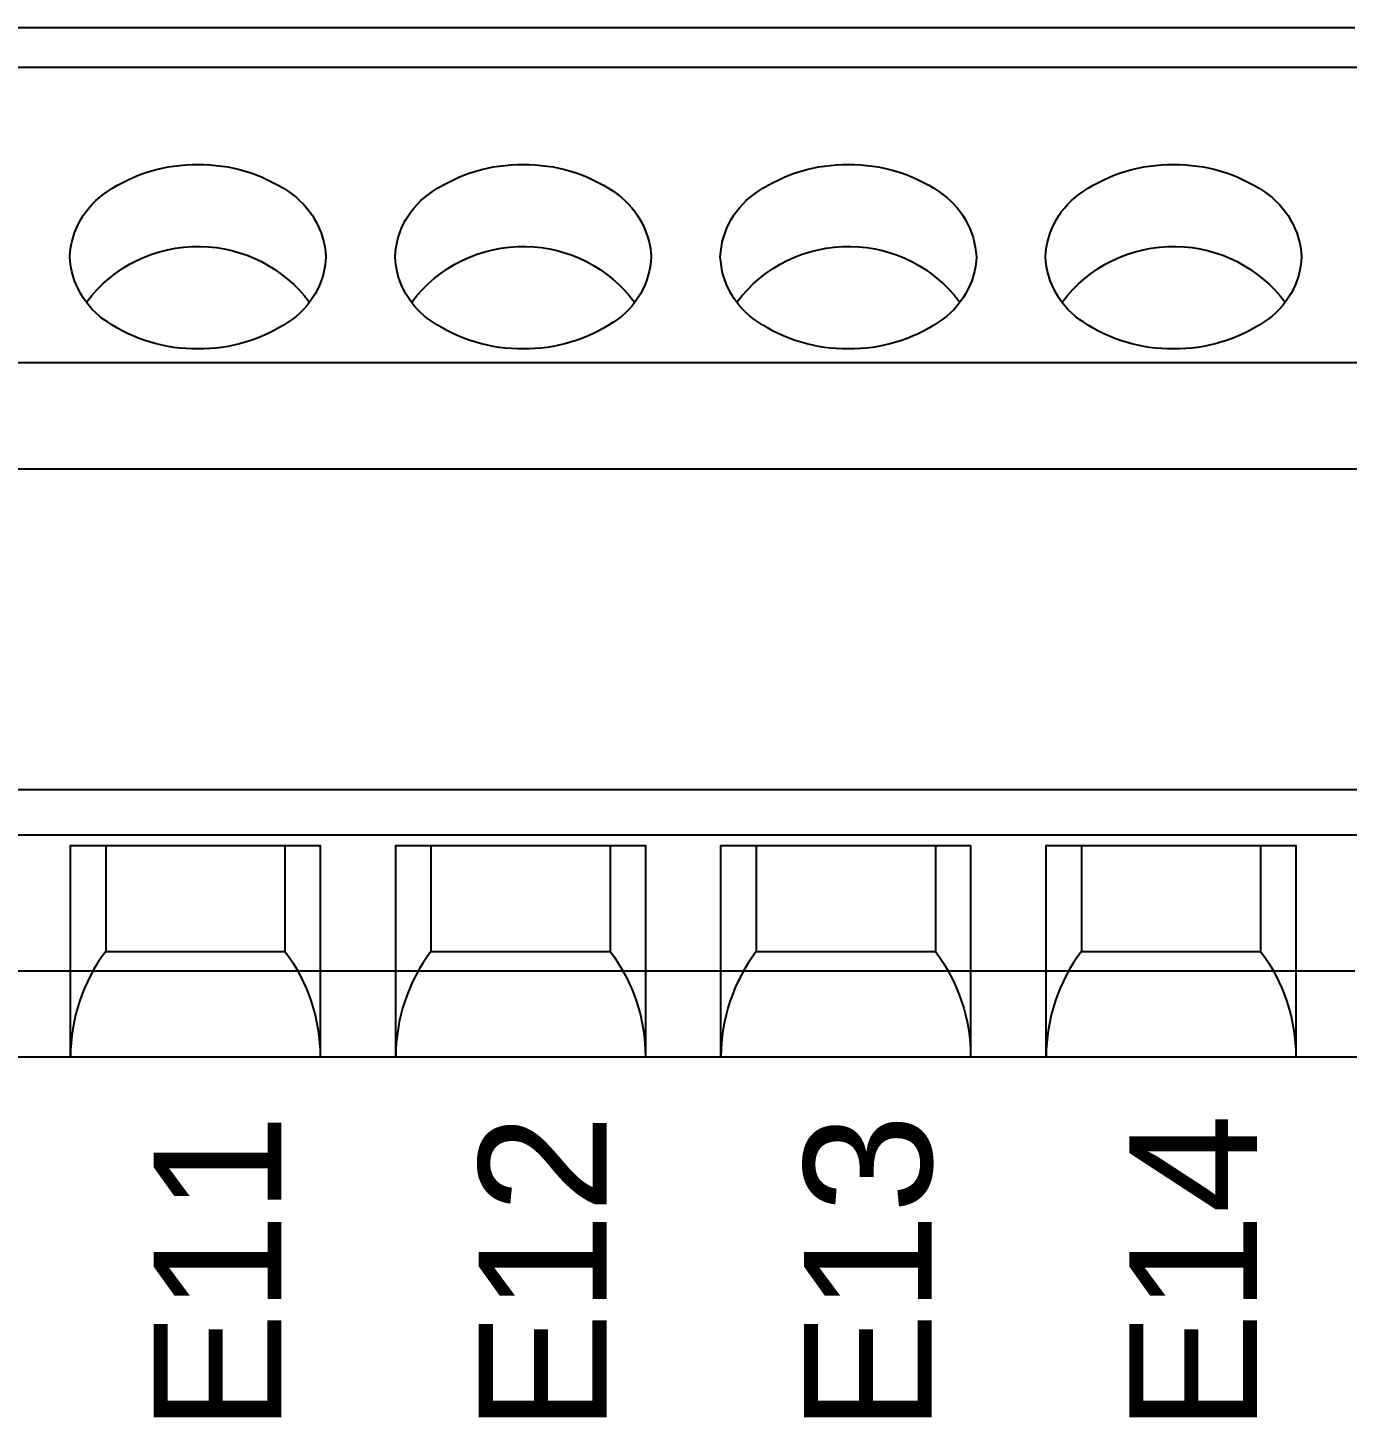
# Model space of a CAD drawing. Extents: x 0.3 to 23.7, y 0.2 to 17.8.
# Drawn here: x 21.199 to 22.011, y 3.243 to 4.097 of the extents above; entities that cross this region are included whole.
import ezdxf

# ---------------------------------------------------------------- set-up
doc = ezdxf.new("R2010")
doc.units = 0
doc.header["$MEASUREMENT"] = 0
for name, color, linetype in [('4_01__0-__EMPTY', 7, 'CONTINUOUS'), ('4_02__B-___3__DI___4__DO__', 7, 'CONTINUOUS'), ('4_03__1-___4__DI___4__DO_E', 7, 'CONTINUOUS'), ('4_04__C-___4__DI___4__DO_F', 7, 'CONTINUOUS'), ('4_05__D-___4__DI___3__DO_E', 7, 'CONTINUOUS'), ('4_06__2A___8__DO__ELECTROM', 7, 'CONTINUOUS'), ('4_07__2B___8__DO__ELECTROM', 7, 'CONTINUOUS'), ('4_08__2C___8__DO_ELECTROME', 7, 'CONTINUOUS'), ('4_09__2D___8__DO_ELECTROME', 7, 'CONTINUOUS'), ('4_10__2G___8__DO_ELECTROME', 7, 'CONTINUOUS'), ('4_11__3-___8__DI', 7, 'CONTINUOUS'), ('4_12__4-___14__DI', 7, 'CONTINUOUS'), ('4_13__5-___8__AI___20_MA_O', 7, 'CONTINUOUS'), ('4_14__6-___4__AI___4__AO__', 7, 'CONTINUOUS')]:
    doc.layers.add(name, color=color, linetype=linetype)
doc.styles.add('ARIAL', font='arial.ttf')

msp = doc.modelspace()

# ---------------------------------------------------------------- linework, layer by layer
at = {"layer": '4_01__0-__EMPTY'}
for points in [[(22.01545, 4.09709), (21.05023, 4.09709, 0.414214), (21.02034, 4.0672), (21.02034, 4.05209), (20.78034, 4.05209), (20.78034, 4.0672, 0.414214), (20.75045, 4.09709), (19.85523, 4.09709, 0.414214)], [(19.85523, 3.51709), (20.75045, 3.51709, 0.414214), (20.78034, 3.54697), (20.78034, 3.56209), (21.02034, 3.56209), (21.02034, 3.54697, 0.414214), (21.05023, 3.51709), (22.01545, 3.51709, 0.414214)]]:
    msp.add_lwpolyline(points, format="xyb", dxfattribs=at)
at = {"layer": '4_02__B-___3__DI___4__DO__'}
msp.add_lwpolyline([(20.80237, 4.07278), (22.40237, 4.07278), (22.40237, 3.46407), (20.80237, 3.46407)], close=True, dxfattribs=at)
for points in [[(21.2252, 3.9563, -0.244062), (21.24826, 3.99635, -0.154167), (21.30394, 4.01294, -0.154167), (21.35962, 3.99635, -0.236767), (21.38268, 3.9563, -0.24406), (21.35962, 3.91625, -0.154167), (21.30394, 3.89966, -0.154167), (21.24826, 3.91625, -0.244061)], [(21.4252, 3.9563, -0.244062), (21.44826, 3.99635, -0.154167), (21.50394, 4.01294, -0.154167), (21.55962, 3.99635, -0.236767), (21.58268, 3.9563, -0.24406), (21.55962, 3.91625, -0.154167), (21.50394, 3.89966, -0.154167), (21.44826, 3.91625, -0.244061)], [(21.6252, 3.9563, -0.244062), (21.64826, 3.99635, -0.154167), (21.70394, 4.01294, -0.154167), (21.75962, 3.99635, -0.236767), (21.78268, 3.9563, -0.24406), (21.75962, 3.91625, -0.154167), (21.70394, 3.89966, -0.154167), (21.64826, 3.91625, -0.244061)], [(21.8252, 3.9563, -0.244062), (21.84826, 3.99635, -0.154167), (21.90394, 4.01294, -0.154167), (21.95962, 3.99635, -0.236767), (21.98268, 3.9563, -0.24406), (21.95962, 3.91625, -0.154167), (21.90394, 3.89966, -0.154167), (21.84826, 3.91625, -0.244061)]]:
    msp.add_lwpolyline(points, format="xyb", close=True, dxfattribs=at)
for points in [[(21.23528, 3.92827, -0.001746), (21.23542, 3.92839, -0.240907), (21.30552, 3.96264, -0.231198), (21.37246, 3.92839, -0.005828), (21.37275, 3.92847)], [(21.43528, 3.92827, -0.001746), (21.43542, 3.92839, -0.240907), (21.50552, 3.96264, -0.231198), (21.57246, 3.92839, -0.005828), (21.57275, 3.92847)], [(21.63528, 3.92827, -0.001746), (21.63542, 3.92839, -0.240907), (21.70552, 3.96264, -0.231198), (21.77246, 3.92839, -0.005828), (21.77275, 3.92847)], [(21.83528, 3.92827, -0.001746), (21.83542, 3.92839, -0.240907), (21.90552, 3.96264, -0.231198), (21.97246, 3.92839, -0.005828), (21.97275, 3.92847)], [(21.24725, 3.59414), (21.24725, 3.52901, 0.162853), (21.22559, 3.46407, 1.944453)], [(21.35748, 3.59414), (21.35748, 3.52901, -0.162853), (21.37914, 3.46407, -1.944453)], [(21.44725, 3.59414), (21.44725, 3.52901, 0.162853), (21.42559, 3.46407, 1.944453)], [(21.55748, 3.59414), (21.55748, 3.52901, -0.162853), (21.57914, 3.46407, -1.944453)], [(21.64725, 3.59414), (21.64725, 3.52901, 0.162853), (21.62559, 3.46407, 1.944453)], [(21.75748, 3.59414), (21.75748, 3.52901, -0.162853), (21.77914, 3.46407, -1.944453)], [(21.84725, 3.59414), (21.84725, 3.52901, 0.162853), (21.82559, 3.46407, 1.944453)], [(21.95748, 3.59414), (21.95748, 3.52901, -0.162853), (21.97914, 3.46407, -1.944453)]]:
    msp.add_lwpolyline(points, format="xyb", dxfattribs=at)
for points in [[(20.80237, 3.89118), (22.40237, 3.89118)], [(20.80237, 3.82574), (22.40237, 3.82574)], [(20.80237, 3.62864), (22.40237, 3.62864)], [(20.80237, 3.60081), (22.40237, 3.60081)], [(21.22559, 3.46407), (21.22559, 3.59414), (21.37914, 3.59414), (21.37914, 3.46407)], [(21.42559, 3.46407), (21.42559, 3.59414), (21.57914, 3.59414), (21.57914, 3.46407)], [(21.62559, 3.46407), (21.62559, 3.59414), (21.77914, 3.59414), (21.77914, 3.46407)], [(21.82559, 3.46407), (21.82559, 3.59414), (21.97914, 3.59414), (21.97914, 3.46407)], [(21.24725, 3.52901), (21.35748, 3.52901)], [(21.44725, 3.52901), (21.55748, 3.52901)], [(21.64725, 3.52901), (21.75748, 3.52901)], [(21.84725, 3.52901), (21.95748, 3.52901)]]:
    msp.add_lwpolyline(points, dxfattribs=at)
at = {"layer": '4_03__1-___4__DI___4__DO_E'}
msp.add_lwpolyline([(20.80237, 4.07278), (22.40237, 4.07278), (22.40237, 3.46407), (20.80237, 3.46407)], close=True, dxfattribs=at)
for points in [[(21.2252, 3.9563, -0.244062), (21.24826, 3.99635, -0.154167), (21.30394, 4.01294, -0.154167), (21.35962, 3.99635, -0.236767), (21.38268, 3.9563, -0.24406), (21.35962, 3.91625, -0.154167), (21.30394, 3.89966, -0.154167), (21.24826, 3.91625, -0.244061)], [(21.4252, 3.9563, -0.244062), (21.44826, 3.99635, -0.154167), (21.50394, 4.01294, -0.154167), (21.55962, 3.99635, -0.236767), (21.58268, 3.9563, -0.24406), (21.55962, 3.91625, -0.154167), (21.50394, 3.89966, -0.154167), (21.44826, 3.91625, -0.244061)], [(21.6252, 3.9563, -0.244062), (21.64826, 3.99635, -0.154167), (21.70394, 4.01294, -0.154167), (21.75962, 3.99635, -0.236767), (21.78268, 3.9563, -0.24406), (21.75962, 3.91625, -0.154167), (21.70394, 3.89966, -0.154167), (21.64826, 3.91625, -0.244061)], [(21.8252, 3.9563, -0.244062), (21.84826, 3.99635, -0.154167), (21.90394, 4.01294, -0.154167), (21.95962, 3.99635, -0.236767), (21.98268, 3.9563, -0.24406), (21.95962, 3.91625, -0.154167), (21.90394, 3.89966, -0.154167), (21.84826, 3.91625, -0.244061)]]:
    msp.add_lwpolyline(points, format="xyb", close=True, dxfattribs=at)
for points in [[(21.23528, 3.92827, -0.001746), (21.23542, 3.92839, -0.240907), (21.30552, 3.96264, -0.231198), (21.37246, 3.92839, -0.005828), (21.37275, 3.92847)], [(21.43528, 3.92827, -0.001746), (21.43542, 3.92839, -0.240907), (21.50552, 3.96264, -0.231198), (21.57246, 3.92839, -0.005828), (21.57275, 3.92847)], [(21.63528, 3.92827, -0.001746), (21.63542, 3.92839, -0.240907), (21.70552, 3.96264, -0.231198), (21.77246, 3.92839, -0.005828), (21.77275, 3.92847)], [(21.83528, 3.92827, -0.001746), (21.83542, 3.92839, -0.240907), (21.90552, 3.96264, -0.231198), (21.97246, 3.92839, -0.005828), (21.97275, 3.92847)], [(21.24725, 3.59414), (21.24725, 3.52901, 0.162853), (21.22559, 3.46407, 1.944453)], [(21.35748, 3.59414), (21.35748, 3.52901, -0.162853), (21.37914, 3.46407, -1.944453)], [(21.44725, 3.59414), (21.44725, 3.52901, 0.162853), (21.42559, 3.46407, 1.944453)], [(21.55748, 3.59414), (21.55748, 3.52901, -0.162853), (21.57914, 3.46407, -1.944453)], [(21.64725, 3.59414), (21.64725, 3.52901, 0.162853), (21.62559, 3.46407, 1.944453)], [(21.75748, 3.59414), (21.75748, 3.52901, -0.162853), (21.77914, 3.46407, -1.944453)], [(21.84725, 3.59414), (21.84725, 3.52901, 0.162853), (21.82559, 3.46407, 1.944453)], [(21.95748, 3.59414), (21.95748, 3.52901, -0.162853), (21.97914, 3.46407, -1.944453)]]:
    msp.add_lwpolyline(points, format="xyb", dxfattribs=at)
for points in [[(20.80237, 3.89118), (22.40237, 3.89118)], [(20.80237, 3.82574), (22.40237, 3.82574)], [(20.80237, 3.62864), (22.40237, 3.62864)], [(20.80237, 3.60081), (22.40237, 3.60081)], [(21.22559, 3.46407), (21.22559, 3.59414), (21.37914, 3.59414), (21.37914, 3.46407)], [(21.42559, 3.46407), (21.42559, 3.59414), (21.57914, 3.59414), (21.57914, 3.46407)], [(21.62559, 3.46407), (21.62559, 3.59414), (21.77914, 3.59414), (21.77914, 3.46407)], [(21.82559, 3.46407), (21.82559, 3.59414), (21.97914, 3.59414), (21.97914, 3.46407)], [(21.24725, 3.52901), (21.35748, 3.52901)], [(21.44725, 3.52901), (21.55748, 3.52901)], [(21.64725, 3.52901), (21.75748, 3.52901)], [(21.84725, 3.52901), (21.95748, 3.52901)]]:
    msp.add_lwpolyline(points, dxfattribs=at)
at = {"layer": '4_04__C-___4__DI___4__DO_F'}
msp.add_lwpolyline([(20.80237, 4.07278), (22.40237, 4.07278), (22.40237, 3.46407), (20.80237, 3.46407)], close=True, dxfattribs=at)
for points in [[(21.2252, 3.9563, -0.244062), (21.24826, 3.99635, -0.154167), (21.30394, 4.01294, -0.154167), (21.35962, 3.99635, -0.236767), (21.38268, 3.9563, -0.24406), (21.35962, 3.91625, -0.154167), (21.30394, 3.89966, -0.154167), (21.24826, 3.91625, -0.244061)], [(21.4252, 3.9563, -0.244062), (21.44826, 3.99635, -0.154167), (21.50394, 4.01294, -0.154167), (21.55962, 3.99635, -0.236767), (21.58268, 3.9563, -0.24406), (21.55962, 3.91625, -0.154167), (21.50394, 3.89966, -0.154167), (21.44826, 3.91625, -0.244061)], [(21.6252, 3.9563, -0.244062), (21.64826, 3.99635, -0.154167), (21.70394, 4.01294, -0.154167), (21.75962, 3.99635, -0.236767), (21.78268, 3.9563, -0.24406), (21.75962, 3.91625, -0.154167), (21.70394, 3.89966, -0.154167), (21.64826, 3.91625, -0.244061)], [(21.8252, 3.9563, -0.244062), (21.84826, 3.99635, -0.154167), (21.90394, 4.01294, -0.154167), (21.95962, 3.99635, -0.236767), (21.98268, 3.9563, -0.24406), (21.95962, 3.91625, -0.154167), (21.90394, 3.89966, -0.154167), (21.84826, 3.91625, -0.244061)]]:
    msp.add_lwpolyline(points, format="xyb", close=True, dxfattribs=at)
for points in [[(21.23528, 3.92827, -0.001746), (21.23542, 3.92839, -0.240907), (21.30552, 3.96264, -0.231198), (21.37246, 3.92839, -0.005828), (21.37275, 3.92847)], [(21.43528, 3.92827, -0.001746), (21.43542, 3.92839, -0.240907), (21.50552, 3.96264, -0.231198), (21.57246, 3.92839, -0.005828), (21.57275, 3.92847)], [(21.63528, 3.92827, -0.001746), (21.63542, 3.92839, -0.240907), (21.70552, 3.96264, -0.231198), (21.77246, 3.92839, -0.005828), (21.77275, 3.92847)], [(21.83528, 3.92827, -0.001746), (21.83542, 3.92839, -0.240907), (21.90552, 3.96264, -0.231198), (21.97246, 3.92839, -0.005828), (21.97275, 3.92847)], [(21.24725, 3.59414), (21.24725, 3.52901, 0.162853), (21.22559, 3.46407, 1.944453)], [(21.35748, 3.59414), (21.35748, 3.52901, -0.162853), (21.37914, 3.46407, -1.944453)], [(21.44725, 3.59414), (21.44725, 3.52901, 0.162853), (21.42559, 3.46407, 1.944453)], [(21.55748, 3.59414), (21.55748, 3.52901, -0.162853), (21.57914, 3.46407, -1.944453)], [(21.64725, 3.59414), (21.64725, 3.52901, 0.162853), (21.62559, 3.46407, 1.944453)], [(21.75748, 3.59414), (21.75748, 3.52901, -0.162853), (21.77914, 3.46407, -1.944453)], [(21.84725, 3.59414), (21.84725, 3.52901, 0.162853), (21.82559, 3.46407, 1.944453)], [(21.95748, 3.59414), (21.95748, 3.52901, -0.162853), (21.97914, 3.46407, -1.944453)]]:
    msp.add_lwpolyline(points, format="xyb", dxfattribs=at)
for points in [[(20.80237, 3.89118), (22.40237, 3.89118)], [(20.80237, 3.82574), (22.40237, 3.82574)], [(20.80237, 3.62864), (22.40237, 3.62864)], [(20.80237, 3.60081), (22.40237, 3.60081)], [(21.22559, 3.46407), (21.22559, 3.59414), (21.37914, 3.59414), (21.37914, 3.46407)], [(21.42559, 3.46407), (21.42559, 3.59414), (21.57914, 3.59414), (21.57914, 3.46407)], [(21.62559, 3.46407), (21.62559, 3.59414), (21.77914, 3.59414), (21.77914, 3.46407)], [(21.82559, 3.46407), (21.82559, 3.59414), (21.97914, 3.59414), (21.97914, 3.46407)], [(21.24725, 3.52901), (21.35748, 3.52901)], [(21.44725, 3.52901), (21.55748, 3.52901)], [(21.64725, 3.52901), (21.75748, 3.52901)], [(21.84725, 3.52901), (21.95748, 3.52901)]]:
    msp.add_lwpolyline(points, dxfattribs=at)
at = {"layer": '4_05__D-___4__DI___3__DO_E'}
msp.add_lwpolyline([(20.80237, 4.07278), (22.40237, 4.07278), (22.40237, 3.46407), (20.80237, 3.46407)], close=True, dxfattribs=at)
for points in [[(21.2252, 3.9563, -0.244062), (21.24826, 3.99635, -0.154167), (21.30394, 4.01294, -0.154167), (21.35962, 3.99635, -0.236767), (21.38268, 3.9563, -0.24406), (21.35962, 3.91625, -0.154167), (21.30394, 3.89966, -0.154167), (21.24826, 3.91625, -0.244061)], [(21.4252, 3.9563, -0.244062), (21.44826, 3.99635, -0.154167), (21.50394, 4.01294, -0.154167), (21.55962, 3.99635, -0.236767), (21.58268, 3.9563, -0.24406), (21.55962, 3.91625, -0.154167), (21.50394, 3.89966, -0.154167), (21.44826, 3.91625, -0.244061)], [(21.6252, 3.9563, -0.244062), (21.64826, 3.99635, -0.154167), (21.70394, 4.01294, -0.154167), (21.75962, 3.99635, -0.236767), (21.78268, 3.9563, -0.24406), (21.75962, 3.91625, -0.154167), (21.70394, 3.89966, -0.154167), (21.64826, 3.91625, -0.244061)], [(21.8252, 3.9563, -0.244062), (21.84826, 3.99635, -0.154167), (21.90394, 4.01294, -0.154167), (21.95962, 3.99635, -0.236767), (21.98268, 3.9563, -0.24406), (21.95962, 3.91625, -0.154167), (21.90394, 3.89966, -0.154167), (21.84826, 3.91625, -0.244061)]]:
    msp.add_lwpolyline(points, format="xyb", close=True, dxfattribs=at)
for points in [[(21.23528, 3.92827, -0.001746), (21.23542, 3.92839, -0.240907), (21.30552, 3.96264, -0.231198), (21.37246, 3.92839, -0.005828), (21.37275, 3.92847)], [(21.43528, 3.92827, -0.001746), (21.43542, 3.92839, -0.240907), (21.50552, 3.96264, -0.231198), (21.57246, 3.92839, -0.005828), (21.57275, 3.92847)], [(21.63528, 3.92827, -0.001746), (21.63542, 3.92839, -0.240907), (21.70552, 3.96264, -0.231198), (21.77246, 3.92839, -0.005828), (21.77275, 3.92847)], [(21.83528, 3.92827, -0.001746), (21.83542, 3.92839, -0.240907), (21.90552, 3.96264, -0.231198), (21.97246, 3.92839, -0.005828), (21.97275, 3.92847)], [(21.24725, 3.59414), (21.24725, 3.52901, 0.162853), (21.22559, 3.46407, 1.944453)], [(21.35748, 3.59414), (21.35748, 3.52901, -0.162853), (21.37914, 3.46407, -1.944453)], [(21.44725, 3.59414), (21.44725, 3.52901, 0.162853), (21.42559, 3.46407, 1.944453)], [(21.55748, 3.59414), (21.55748, 3.52901, -0.162853), (21.57914, 3.46407, -1.944453)], [(21.64725, 3.59414), (21.64725, 3.52901, 0.162853), (21.62559, 3.46407, 1.944453)], [(21.75748, 3.59414), (21.75748, 3.52901, -0.162853), (21.77914, 3.46407, -1.944453)], [(21.84725, 3.59414), (21.84725, 3.52901, 0.162853), (21.82559, 3.46407, 1.944453)], [(21.95748, 3.59414), (21.95748, 3.52901, -0.162853), (21.97914, 3.46407, -1.944453)]]:
    msp.add_lwpolyline(points, format="xyb", dxfattribs=at)
for points in [[(20.80237, 3.89118), (22.40237, 3.89118)], [(20.80237, 3.82574), (22.40237, 3.82574)], [(20.80237, 3.62864), (22.40237, 3.62864)], [(20.80237, 3.60081), (22.40237, 3.60081)], [(21.22559, 3.46407), (21.22559, 3.59414), (21.37914, 3.59414), (21.37914, 3.46407)], [(21.42559, 3.46407), (21.42559, 3.59414), (21.57914, 3.59414), (21.57914, 3.46407)], [(21.62559, 3.46407), (21.62559, 3.59414), (21.77914, 3.59414), (21.77914, 3.46407)], [(21.82559, 3.46407), (21.82559, 3.59414), (21.97914, 3.59414), (21.97914, 3.46407)], [(21.24725, 3.52901), (21.35748, 3.52901)], [(21.44725, 3.52901), (21.55748, 3.52901)], [(21.64725, 3.52901), (21.75748, 3.52901)], [(21.84725, 3.52901), (21.95748, 3.52901)]]:
    msp.add_lwpolyline(points, dxfattribs=at)
at = {"layer": '4_06__2A___8__DO__ELECTROM'}
msp.add_lwpolyline([(20.80237, 4.07278), (22.40237, 4.07278), (22.40237, 3.46407), (20.80237, 3.46407)], close=True, dxfattribs=at)
for points in [[(21.2252, 3.9563, -0.244062), (21.24826, 3.99635, -0.154167), (21.30394, 4.01294, -0.154167), (21.35962, 3.99635, -0.236767), (21.38268, 3.9563, -0.24406), (21.35962, 3.91625, -0.154167), (21.30394, 3.89966, -0.154167), (21.24826, 3.91625, -0.244061)], [(21.4252, 3.9563, -0.244062), (21.44826, 3.99635, -0.154167), (21.50394, 4.01294, -0.154167), (21.55962, 3.99635, -0.236767), (21.58268, 3.9563, -0.24406), (21.55962, 3.91625, -0.154167), (21.50394, 3.89966, -0.154167), (21.44826, 3.91625, -0.244061)], [(21.6252, 3.9563, -0.244062), (21.64826, 3.99635, -0.154167), (21.70394, 4.01294, -0.154167), (21.75962, 3.99635, -0.236767), (21.78268, 3.9563, -0.24406), (21.75962, 3.91625, -0.154167), (21.70394, 3.89966, -0.154167), (21.64826, 3.91625, -0.244061)], [(21.8252, 3.9563, -0.244062), (21.84826, 3.99635, -0.154167), (21.90394, 4.01294, -0.154167), (21.95962, 3.99635, -0.236767), (21.98268, 3.9563, -0.24406), (21.95962, 3.91625, -0.154167), (21.90394, 3.89966, -0.154167), (21.84826, 3.91625, -0.244061)]]:
    msp.add_lwpolyline(points, format="xyb", close=True, dxfattribs=at)
for points in [[(21.23528, 3.92827, -0.001746), (21.23542, 3.92839, -0.240907), (21.30552, 3.96264, -0.231198), (21.37246, 3.92839, -0.005828), (21.37275, 3.92847)], [(21.43528, 3.92827, -0.001746), (21.43542, 3.92839, -0.240907), (21.50552, 3.96264, -0.231198), (21.57246, 3.92839, -0.005828), (21.57275, 3.92847)], [(21.63528, 3.92827, -0.001746), (21.63542, 3.92839, -0.240907), (21.70552, 3.96264, -0.231198), (21.77246, 3.92839, -0.005828), (21.77275, 3.92847)], [(21.83528, 3.92827, -0.001746), (21.83542, 3.92839, -0.240907), (21.90552, 3.96264, -0.231198), (21.97246, 3.92839, -0.005828), (21.97275, 3.92847)], [(21.24725, 3.59414), (21.24725, 3.52901, 0.162853), (21.22559, 3.46407, 1.944453)], [(21.35748, 3.59414), (21.35748, 3.52901, -0.162853), (21.37914, 3.46407, -1.944453)], [(21.44725, 3.59414), (21.44725, 3.52901, 0.162853), (21.42559, 3.46407, 1.944453)], [(21.55748, 3.59414), (21.55748, 3.52901, -0.162853), (21.57914, 3.46407, -1.944453)], [(21.64725, 3.59414), (21.64725, 3.52901, 0.162853), (21.62559, 3.46407, 1.944453)], [(21.75748, 3.59414), (21.75748, 3.52901, -0.162853), (21.77914, 3.46407, -1.944453)], [(21.84725, 3.59414), (21.84725, 3.52901, 0.162853), (21.82559, 3.46407, 1.944453)], [(21.95748, 3.59414), (21.95748, 3.52901, -0.162853), (21.97914, 3.46407, -1.944453)]]:
    msp.add_lwpolyline(points, format="xyb", dxfattribs=at)
for points in [[(20.80237, 3.89118), (22.40237, 3.89118)], [(20.80237, 3.82574), (22.40237, 3.82574)], [(20.80237, 3.62864), (22.40237, 3.62864)], [(20.80237, 3.60081), (22.40237, 3.60081)], [(21.22559, 3.46407), (21.22559, 3.59414), (21.37914, 3.59414), (21.37914, 3.46407)], [(21.42559, 3.46407), (21.42559, 3.59414), (21.57914, 3.59414), (21.57914, 3.46407)], [(21.62559, 3.46407), (21.62559, 3.59414), (21.77914, 3.59414), (21.77914, 3.46407)], [(21.82559, 3.46407), (21.82559, 3.59414), (21.97914, 3.59414), (21.97914, 3.46407)], [(21.24725, 3.52901), (21.35748, 3.52901)], [(21.44725, 3.52901), (21.55748, 3.52901)], [(21.64725, 3.52901), (21.75748, 3.52901)], [(21.84725, 3.52901), (21.95748, 3.52901)]]:
    msp.add_lwpolyline(points, dxfattribs=at)
at = {"layer": '4_07__2B___8__DO__ELECTROM'}
msp.add_lwpolyline([(20.80237, 4.07278), (22.40237, 4.07278), (22.40237, 3.46407), (20.80237, 3.46407)], close=True, dxfattribs=at)
for points in [[(21.2252, 3.9563, -0.244062), (21.24826, 3.99635, -0.154167), (21.30394, 4.01294, -0.154167), (21.35962, 3.99635, -0.236767), (21.38268, 3.9563, -0.24406), (21.35962, 3.91625, -0.154167), (21.30394, 3.89966, -0.154167), (21.24826, 3.91625, -0.244061)], [(21.4252, 3.9563, -0.244062), (21.44826, 3.99635, -0.154167), (21.50394, 4.01294, -0.154167), (21.55962, 3.99635, -0.236767), (21.58268, 3.9563, -0.24406), (21.55962, 3.91625, -0.154167), (21.50394, 3.89966, -0.154167), (21.44826, 3.91625, -0.244061)], [(21.6252, 3.9563, -0.244062), (21.64826, 3.99635, -0.154167), (21.70394, 4.01294, -0.154167), (21.75962, 3.99635, -0.236767), (21.78268, 3.9563, -0.24406), (21.75962, 3.91625, -0.154167), (21.70394, 3.89966, -0.154167), (21.64826, 3.91625, -0.244061)], [(21.8252, 3.9563, -0.244062), (21.84826, 3.99635, -0.154167), (21.90394, 4.01294, -0.154167), (21.95962, 3.99635, -0.236767), (21.98268, 3.9563, -0.24406), (21.95962, 3.91625, -0.154167), (21.90394, 3.89966, -0.154167), (21.84826, 3.91625, -0.244061)]]:
    msp.add_lwpolyline(points, format="xyb", close=True, dxfattribs=at)
for points in [[(21.23528, 3.92827, -0.001746), (21.23542, 3.92839, -0.240907), (21.30552, 3.96264, -0.231198), (21.37246, 3.92839, -0.005828), (21.37275, 3.92847)], [(21.43528, 3.92827, -0.001746), (21.43542, 3.92839, -0.240907), (21.50552, 3.96264, -0.231198), (21.57246, 3.92839, -0.005828), (21.57275, 3.92847)], [(21.63528, 3.92827, -0.001746), (21.63542, 3.92839, -0.240907), (21.70552, 3.96264, -0.231198), (21.77246, 3.92839, -0.005828), (21.77275, 3.92847)], [(21.83528, 3.92827, -0.001746), (21.83542, 3.92839, -0.240907), (21.90552, 3.96264, -0.231198), (21.97246, 3.92839, -0.005828), (21.97275, 3.92847)], [(21.24725, 3.59414), (21.24725, 3.52901, 0.162853), (21.22559, 3.46407, 1.944453)], [(21.35748, 3.59414), (21.35748, 3.52901, -0.162853), (21.37914, 3.46407, -1.944453)], [(21.44725, 3.59414), (21.44725, 3.52901, 0.162853), (21.42559, 3.46407, 1.944453)], [(21.55748, 3.59414), (21.55748, 3.52901, -0.162853), (21.57914, 3.46407, -1.944453)], [(21.64725, 3.59414), (21.64725, 3.52901, 0.162853), (21.62559, 3.46407, 1.944453)], [(21.75748, 3.59414), (21.75748, 3.52901, -0.162853), (21.77914, 3.46407, -1.944453)], [(21.84725, 3.59414), (21.84725, 3.52901, 0.162853), (21.82559, 3.46407, 1.944453)], [(21.95748, 3.59414), (21.95748, 3.52901, -0.162853), (21.97914, 3.46407, -1.944453)]]:
    msp.add_lwpolyline(points, format="xyb", dxfattribs=at)
for points in [[(20.80237, 3.89118), (22.40237, 3.89118)], [(20.80237, 3.82574), (22.40237, 3.82574)], [(20.80237, 3.62864), (22.40237, 3.62864)], [(20.80237, 3.60081), (22.40237, 3.60081)], [(21.22559, 3.46407), (21.22559, 3.59414), (21.37914, 3.59414), (21.37914, 3.46407)], [(21.42559, 3.46407), (21.42559, 3.59414), (21.57914, 3.59414), (21.57914, 3.46407)], [(21.62559, 3.46407), (21.62559, 3.59414), (21.77914, 3.59414), (21.77914, 3.46407)], [(21.82559, 3.46407), (21.82559, 3.59414), (21.97914, 3.59414), (21.97914, 3.46407)], [(21.24725, 3.52901), (21.35748, 3.52901)], [(21.44725, 3.52901), (21.55748, 3.52901)], [(21.64725, 3.52901), (21.75748, 3.52901)], [(21.84725, 3.52901), (21.95748, 3.52901)]]:
    msp.add_lwpolyline(points, dxfattribs=at)
at = {"layer": '4_08__2C___8__DO_ELECTROME'}
msp.add_lwpolyline([(20.80237, 4.07278), (22.40237, 4.07278), (22.40237, 3.46407), (20.80237, 3.46407)], close=True, dxfattribs=at)
for points in [[(21.2252, 3.9563, -0.244062), (21.24826, 3.99635, -0.154167), (21.30394, 4.01294, -0.154167), (21.35962, 3.99635, -0.236767), (21.38268, 3.9563, -0.24406), (21.35962, 3.91625, -0.154167), (21.30394, 3.89966, -0.154167), (21.24826, 3.91625, -0.244061)], [(21.4252, 3.9563, -0.244062), (21.44826, 3.99635, -0.154167), (21.50394, 4.01294, -0.154167), (21.55962, 3.99635, -0.236767), (21.58268, 3.9563, -0.24406), (21.55962, 3.91625, -0.154167), (21.50394, 3.89966, -0.154167), (21.44826, 3.91625, -0.244061)], [(21.6252, 3.9563, -0.244062), (21.64826, 3.99635, -0.154167), (21.70394, 4.01294, -0.154167), (21.75962, 3.99635, -0.236767), (21.78268, 3.9563, -0.24406), (21.75962, 3.91625, -0.154167), (21.70394, 3.89966, -0.154167), (21.64826, 3.91625, -0.244061)], [(21.8252, 3.9563, -0.244062), (21.84826, 3.99635, -0.154167), (21.90394, 4.01294, -0.154167), (21.95962, 3.99635, -0.236767), (21.98268, 3.9563, -0.24406), (21.95962, 3.91625, -0.154167), (21.90394, 3.89966, -0.154167), (21.84826, 3.91625, -0.244061)]]:
    msp.add_lwpolyline(points, format="xyb", close=True, dxfattribs=at)
for points in [[(21.23528, 3.92827, -0.001746), (21.23542, 3.92839, -0.240907), (21.30552, 3.96264, -0.231198), (21.37246, 3.92839, -0.005828), (21.37275, 3.92847)], [(21.43528, 3.92827, -0.001746), (21.43542, 3.92839, -0.240907), (21.50552, 3.96264, -0.231198), (21.57246, 3.92839, -0.005828), (21.57275, 3.92847)], [(21.63528, 3.92827, -0.001746), (21.63542, 3.92839, -0.240907), (21.70552, 3.96264, -0.231198), (21.77246, 3.92839, -0.005828), (21.77275, 3.92847)], [(21.83528, 3.92827, -0.001746), (21.83542, 3.92839, -0.240907), (21.90552, 3.96264, -0.231198), (21.97246, 3.92839, -0.005828), (21.97275, 3.92847)], [(21.24725, 3.59414), (21.24725, 3.52901, 0.162853), (21.22559, 3.46407, 1.944453)], [(21.35748, 3.59414), (21.35748, 3.52901, -0.162853), (21.37914, 3.46407, -1.944453)], [(21.44725, 3.59414), (21.44725, 3.52901, 0.162853), (21.42559, 3.46407, 1.944453)], [(21.55748, 3.59414), (21.55748, 3.52901, -0.162853), (21.57914, 3.46407, -1.944453)], [(21.64725, 3.59414), (21.64725, 3.52901, 0.162853), (21.62559, 3.46407, 1.944453)], [(21.75748, 3.59414), (21.75748, 3.52901, -0.162853), (21.77914, 3.46407, -1.944453)], [(21.84725, 3.59414), (21.84725, 3.52901, 0.162853), (21.82559, 3.46407, 1.944453)], [(21.95748, 3.59414), (21.95748, 3.52901, -0.162853), (21.97914, 3.46407, -1.944453)]]:
    msp.add_lwpolyline(points, format="xyb", dxfattribs=at)
for points in [[(20.80237, 3.89118), (22.40237, 3.89118)], [(20.80237, 3.82574), (22.40237, 3.82574)], [(20.80237, 3.62864), (22.40237, 3.62864)], [(20.80237, 3.60081), (22.40237, 3.60081)], [(21.22559, 3.46407), (21.22559, 3.59414), (21.37914, 3.59414), (21.37914, 3.46407)], [(21.42559, 3.46407), (21.42559, 3.59414), (21.57914, 3.59414), (21.57914, 3.46407)], [(21.62559, 3.46407), (21.62559, 3.59414), (21.77914, 3.59414), (21.77914, 3.46407)], [(21.82559, 3.46407), (21.82559, 3.59414), (21.97914, 3.59414), (21.97914, 3.46407)], [(21.24725, 3.52901), (21.35748, 3.52901)], [(21.44725, 3.52901), (21.55748, 3.52901)], [(21.64725, 3.52901), (21.75748, 3.52901)], [(21.84725, 3.52901), (21.95748, 3.52901)]]:
    msp.add_lwpolyline(points, dxfattribs=at)
at = {"layer": '4_09__2D___8__DO_ELECTROME'}
msp.add_lwpolyline([(20.80237, 4.07278), (22.40237, 4.07278), (22.40237, 3.46407), (20.80237, 3.46407)], close=True, dxfattribs=at)
for points in [[(21.2252, 3.9563, -0.244062), (21.24826, 3.99635, -0.154167), (21.30394, 4.01294, -0.154167), (21.35962, 3.99635, -0.236767), (21.38268, 3.9563, -0.24406), (21.35962, 3.91625, -0.154167), (21.30394, 3.89966, -0.154167), (21.24826, 3.91625, -0.244061)], [(21.4252, 3.9563, -0.244062), (21.44826, 3.99635, -0.154167), (21.50394, 4.01294, -0.154167), (21.55962, 3.99635, -0.236767), (21.58268, 3.9563, -0.24406), (21.55962, 3.91625, -0.154167), (21.50394, 3.89966, -0.154167), (21.44826, 3.91625, -0.244061)], [(21.6252, 3.9563, -0.244062), (21.64826, 3.99635, -0.154167), (21.70394, 4.01294, -0.154167), (21.75962, 3.99635, -0.236767), (21.78268, 3.9563, -0.24406), (21.75962, 3.91625, -0.154167), (21.70394, 3.89966, -0.154167), (21.64826, 3.91625, -0.244061)], [(21.8252, 3.9563, -0.244062), (21.84826, 3.99635, -0.154167), (21.90394, 4.01294, -0.154167), (21.95962, 3.99635, -0.236767), (21.98268, 3.9563, -0.24406), (21.95962, 3.91625, -0.154167), (21.90394, 3.89966, -0.154167), (21.84826, 3.91625, -0.244061)]]:
    msp.add_lwpolyline(points, format="xyb", close=True, dxfattribs=at)
for points in [[(21.23528, 3.92827, -0.001746), (21.23542, 3.92839, -0.240907), (21.30552, 3.96264, -0.231198), (21.37246, 3.92839, -0.005828), (21.37275, 3.92847)], [(21.43528, 3.92827, -0.001746), (21.43542, 3.92839, -0.240907), (21.50552, 3.96264, -0.231198), (21.57246, 3.92839, -0.005828), (21.57275, 3.92847)], [(21.63528, 3.92827, -0.001746), (21.63542, 3.92839, -0.240907), (21.70552, 3.96264, -0.231198), (21.77246, 3.92839, -0.005828), (21.77275, 3.92847)], [(21.83528, 3.92827, -0.001746), (21.83542, 3.92839, -0.240907), (21.90552, 3.96264, -0.231198), (21.97246, 3.92839, -0.005828), (21.97275, 3.92847)], [(21.24725, 3.59414), (21.24725, 3.52901, 0.162853), (21.22559, 3.46407, 1.944453)], [(21.35748, 3.59414), (21.35748, 3.52901, -0.162853), (21.37914, 3.46407, -1.944453)], [(21.44725, 3.59414), (21.44725, 3.52901, 0.162853), (21.42559, 3.46407, 1.944453)], [(21.55748, 3.59414), (21.55748, 3.52901, -0.162853), (21.57914, 3.46407, -1.944453)], [(21.64725, 3.59414), (21.64725, 3.52901, 0.162853), (21.62559, 3.46407, 1.944453)], [(21.75748, 3.59414), (21.75748, 3.52901, -0.162853), (21.77914, 3.46407, -1.944453)], [(21.84725, 3.59414), (21.84725, 3.52901, 0.162853), (21.82559, 3.46407, 1.944453)], [(21.95748, 3.59414), (21.95748, 3.52901, -0.162853), (21.97914, 3.46407, -1.944453)]]:
    msp.add_lwpolyline(points, format="xyb", dxfattribs=at)
for points in [[(20.80237, 3.89118), (22.40237, 3.89118)], [(20.80237, 3.82574), (22.40237, 3.82574)], [(20.80237, 3.62864), (22.40237, 3.62864)], [(20.80237, 3.60081), (22.40237, 3.60081)], [(21.22559, 3.46407), (21.22559, 3.59414), (21.37914, 3.59414), (21.37914, 3.46407)], [(21.42559, 3.46407), (21.42559, 3.59414), (21.57914, 3.59414), (21.57914, 3.46407)], [(21.62559, 3.46407), (21.62559, 3.59414), (21.77914, 3.59414), (21.77914, 3.46407)], [(21.82559, 3.46407), (21.82559, 3.59414), (21.97914, 3.59414), (21.97914, 3.46407)], [(21.24725, 3.52901), (21.35748, 3.52901)], [(21.44725, 3.52901), (21.55748, 3.52901)], [(21.64725, 3.52901), (21.75748, 3.52901)], [(21.84725, 3.52901), (21.95748, 3.52901)]]:
    msp.add_lwpolyline(points, dxfattribs=at)
at = {"layer": '4_10__2G___8__DO_ELECTROME'}
msp.add_lwpolyline([(20.80237, 4.07278), (22.40237, 4.07278), (22.40237, 3.46407), (20.80237, 3.46407)], close=True, dxfattribs=at)
for points in [[(21.2252, 3.9563, -0.244062), (21.24826, 3.99635, -0.154167), (21.30394, 4.01294, -0.154167), (21.35962, 3.99635, -0.236767), (21.38268, 3.9563, -0.24406), (21.35962, 3.91625, -0.154167), (21.30394, 3.89966, -0.154167), (21.24826, 3.91625, -0.244061)], [(21.4252, 3.9563, -0.244062), (21.44826, 3.99635, -0.154167), (21.50394, 4.01294, -0.154167), (21.55962, 3.99635, -0.236767), (21.58268, 3.9563, -0.24406), (21.55962, 3.91625, -0.154167), (21.50394, 3.89966, -0.154167), (21.44826, 3.91625, -0.244061)], [(21.6252, 3.9563, -0.244062), (21.64826, 3.99635, -0.154167), (21.70394, 4.01294, -0.154167), (21.75962, 3.99635, -0.236767), (21.78268, 3.9563, -0.24406), (21.75962, 3.91625, -0.154167), (21.70394, 3.89966, -0.154167), (21.64826, 3.91625, -0.244061)], [(21.8252, 3.9563, -0.244062), (21.84826, 3.99635, -0.154167), (21.90394, 4.01294, -0.154167), (21.95962, 3.99635, -0.236767), (21.98268, 3.9563, -0.24406), (21.95962, 3.91625, -0.154167), (21.90394, 3.89966, -0.154167), (21.84826, 3.91625, -0.244061)]]:
    msp.add_lwpolyline(points, format="xyb", close=True, dxfattribs=at)
for points in [[(21.23528, 3.92827, -0.001746), (21.23542, 3.92839, -0.240907), (21.30552, 3.96264, -0.231198), (21.37246, 3.92839, -0.005828), (21.37275, 3.92847)], [(21.43528, 3.92827, -0.001746), (21.43542, 3.92839, -0.240907), (21.50552, 3.96264, -0.231198), (21.57246, 3.92839, -0.005828), (21.57275, 3.92847)], [(21.63528, 3.92827, -0.001746), (21.63542, 3.92839, -0.240907), (21.70552, 3.96264, -0.231198), (21.77246, 3.92839, -0.005828), (21.77275, 3.92847)], [(21.83528, 3.92827, -0.001746), (21.83542, 3.92839, -0.240907), (21.90552, 3.96264, -0.231198), (21.97246, 3.92839, -0.005828), (21.97275, 3.92847)], [(21.24725, 3.59414), (21.24725, 3.52901, 0.162853), (21.22559, 3.46407, 1.944453)], [(21.35748, 3.59414), (21.35748, 3.52901, -0.162853), (21.37914, 3.46407, -1.944453)], [(21.44725, 3.59414), (21.44725, 3.52901, 0.162853), (21.42559, 3.46407, 1.944453)], [(21.55748, 3.59414), (21.55748, 3.52901, -0.162853), (21.57914, 3.46407, -1.944453)], [(21.64725, 3.59414), (21.64725, 3.52901, 0.162853), (21.62559, 3.46407, 1.944453)], [(21.75748, 3.59414), (21.75748, 3.52901, -0.162853), (21.77914, 3.46407, -1.944453)], [(21.84725, 3.59414), (21.84725, 3.52901, 0.162853), (21.82559, 3.46407, 1.944453)], [(21.95748, 3.59414), (21.95748, 3.52901, -0.162853), (21.97914, 3.46407, -1.944453)]]:
    msp.add_lwpolyline(points, format="xyb", dxfattribs=at)
for points in [[(20.80237, 3.89118), (22.40237, 3.89118)], [(20.80237, 3.82574), (22.40237, 3.82574)], [(20.80237, 3.62864), (22.40237, 3.62864)], [(20.80237, 3.60081), (22.40237, 3.60081)], [(21.22559, 3.46407), (21.22559, 3.59414), (21.37914, 3.59414), (21.37914, 3.46407)], [(21.42559, 3.46407), (21.42559, 3.59414), (21.57914, 3.59414), (21.57914, 3.46407)], [(21.62559, 3.46407), (21.62559, 3.59414), (21.77914, 3.59414), (21.77914, 3.46407)], [(21.82559, 3.46407), (21.82559, 3.59414), (21.97914, 3.59414), (21.97914, 3.46407)], [(21.24725, 3.52901), (21.35748, 3.52901)], [(21.44725, 3.52901), (21.55748, 3.52901)], [(21.64725, 3.52901), (21.75748, 3.52901)], [(21.84725, 3.52901), (21.95748, 3.52901)]]:
    msp.add_lwpolyline(points, dxfattribs=at)
at = {"layer": '4_11__3-___8__DI'}
msp.add_lwpolyline([(20.80237, 4.07278), (22.40237, 4.07278), (22.40237, 3.46407), (20.80237, 3.46407)], close=True, dxfattribs=at)
for points in [[(21.2252, 3.9563, -0.244062), (21.24826, 3.99635, -0.154167), (21.30394, 4.01294, -0.154167), (21.35962, 3.99635, -0.236767), (21.38268, 3.9563, -0.24406), (21.35962, 3.91625, -0.154167), (21.30394, 3.89966, -0.154167), (21.24826, 3.91625, -0.244061)], [(21.4252, 3.9563, -0.244062), (21.44826, 3.99635, -0.154167), (21.50394, 4.01294, -0.154167), (21.55962, 3.99635, -0.236767), (21.58268, 3.9563, -0.24406), (21.55962, 3.91625, -0.154167), (21.50394, 3.89966, -0.154167), (21.44826, 3.91625, -0.244061)], [(21.6252, 3.9563, -0.244062), (21.64826, 3.99635, -0.154167), (21.70394, 4.01294, -0.154167), (21.75962, 3.99635, -0.236767), (21.78268, 3.9563, -0.24406), (21.75962, 3.91625, -0.154167), (21.70394, 3.89966, -0.154167), (21.64826, 3.91625, -0.244061)], [(21.8252, 3.9563, -0.244062), (21.84826, 3.99635, -0.154167), (21.90394, 4.01294, -0.154167), (21.95962, 3.99635, -0.236767), (21.98268, 3.9563, -0.24406), (21.95962, 3.91625, -0.154167), (21.90394, 3.89966, -0.154167), (21.84826, 3.91625, -0.244061)]]:
    msp.add_lwpolyline(points, format="xyb", close=True, dxfattribs=at)
for points in [[(21.23528, 3.92827, -0.001746), (21.23542, 3.92839, -0.240907), (21.30552, 3.96264, -0.231198), (21.37246, 3.92839, -0.005828), (21.37275, 3.92847)], [(21.43528, 3.92827, -0.001746), (21.43542, 3.92839, -0.240907), (21.50552, 3.96264, -0.231198), (21.57246, 3.92839, -0.005828), (21.57275, 3.92847)], [(21.63528, 3.92827, -0.001746), (21.63542, 3.92839, -0.240907), (21.70552, 3.96264, -0.231198), (21.77246, 3.92839, -0.005828), (21.77275, 3.92847)], [(21.83528, 3.92827, -0.001746), (21.83542, 3.92839, -0.240907), (21.90552, 3.96264, -0.231198), (21.97246, 3.92839, -0.005828), (21.97275, 3.92847)], [(21.24725, 3.59414), (21.24725, 3.52901, 0.162853), (21.22559, 3.46407, 1.944453)], [(21.35748, 3.59414), (21.35748, 3.52901, -0.162853), (21.37914, 3.46407, -1.944453)], [(21.44725, 3.59414), (21.44725, 3.52901, 0.162853), (21.42559, 3.46407, 1.944453)], [(21.55748, 3.59414), (21.55748, 3.52901, -0.162853), (21.57914, 3.46407, -1.944453)], [(21.64725, 3.59414), (21.64725, 3.52901, 0.162853), (21.62559, 3.46407, 1.944453)], [(21.75748, 3.59414), (21.75748, 3.52901, -0.162853), (21.77914, 3.46407, -1.944453)], [(21.84725, 3.59414), (21.84725, 3.52901, 0.162853), (21.82559, 3.46407, 1.944453)], [(21.95748, 3.59414), (21.95748, 3.52901, -0.162853), (21.97914, 3.46407, -1.944453)]]:
    msp.add_lwpolyline(points, format="xyb", dxfattribs=at)
for points in [[(20.80237, 3.89118), (22.40237, 3.89118)], [(20.80237, 3.82574), (22.40237, 3.82574)], [(20.80237, 3.62864), (22.40237, 3.62864)], [(20.80237, 3.60081), (22.40237, 3.60081)], [(21.22559, 3.46407), (21.22559, 3.59414), (21.37914, 3.59414), (21.37914, 3.46407)], [(21.42559, 3.46407), (21.42559, 3.59414), (21.57914, 3.59414), (21.57914, 3.46407)], [(21.62559, 3.46407), (21.62559, 3.59414), (21.77914, 3.59414), (21.77914, 3.46407)], [(21.82559, 3.46407), (21.82559, 3.59414), (21.97914, 3.59414), (21.97914, 3.46407)], [(21.24725, 3.52901), (21.35748, 3.52901)], [(21.44725, 3.52901), (21.55748, 3.52901)], [(21.64725, 3.52901), (21.75748, 3.52901)], [(21.84725, 3.52901), (21.95748, 3.52901)]]:
    msp.add_lwpolyline(points, dxfattribs=at)
at = {"layer": '4_12__4-___14__DI'}
msp.add_lwpolyline([(20.80237, 4.07278), (22.40237, 4.07278), (22.40237, 3.46407), (20.80237, 3.46407)], close=True, dxfattribs=at)
for points in [[(21.2252, 3.9563, -0.244062), (21.24826, 3.99635, -0.154167), (21.30394, 4.01294, -0.154167), (21.35962, 3.99635, -0.236767), (21.38268, 3.9563, -0.24406), (21.35962, 3.91625, -0.154167), (21.30394, 3.89966, -0.154167), (21.24826, 3.91625, -0.244061)], [(21.4252, 3.9563, -0.244062), (21.44826, 3.99635, -0.154167), (21.50394, 4.01294, -0.154167), (21.55962, 3.99635, -0.236767), (21.58268, 3.9563, -0.24406), (21.55962, 3.91625, -0.154167), (21.50394, 3.89966, -0.154167), (21.44826, 3.91625, -0.244061)], [(21.6252, 3.9563, -0.244062), (21.64826, 3.99635, -0.154167), (21.70394, 4.01294, -0.154167), (21.75962, 3.99635, -0.236767), (21.78268, 3.9563, -0.24406), (21.75962, 3.91625, -0.154167), (21.70394, 3.89966, -0.154167), (21.64826, 3.91625, -0.244061)], [(21.8252, 3.9563, -0.244062), (21.84826, 3.99635, -0.154167), (21.90394, 4.01294, -0.154167), (21.95962, 3.99635, -0.236767), (21.98268, 3.9563, -0.24406), (21.95962, 3.91625, -0.154167), (21.90394, 3.89966, -0.154167), (21.84826, 3.91625, -0.244061)]]:
    msp.add_lwpolyline(points, format="xyb", close=True, dxfattribs=at)
for points in [[(21.23528, 3.92827, -0.001746), (21.23542, 3.92839, -0.240907), (21.30552, 3.96264, -0.231198), (21.37246, 3.92839, -0.005828), (21.37275, 3.92847)], [(21.43528, 3.92827, -0.001746), (21.43542, 3.92839, -0.240907), (21.50552, 3.96264, -0.231198), (21.57246, 3.92839, -0.005828), (21.57275, 3.92847)], [(21.63528, 3.92827, -0.001746), (21.63542, 3.92839, -0.240907), (21.70552, 3.96264, -0.231198), (21.77246, 3.92839, -0.005828), (21.77275, 3.92847)], [(21.83528, 3.92827, -0.001746), (21.83542, 3.92839, -0.240907), (21.90552, 3.96264, -0.231198), (21.97246, 3.92839, -0.005828), (21.97275, 3.92847)], [(21.24725, 3.59414), (21.24725, 3.52901, 0.162853), (21.22559, 3.46407, 1.944453)], [(21.35748, 3.59414), (21.35748, 3.52901, -0.162853), (21.37914, 3.46407, -1.944453)], [(21.44725, 3.59414), (21.44725, 3.52901, 0.162853), (21.42559, 3.46407, 1.944453)], [(21.55748, 3.59414), (21.55748, 3.52901, -0.162853), (21.57914, 3.46407, -1.944453)], [(21.64725, 3.59414), (21.64725, 3.52901, 0.162853), (21.62559, 3.46407, 1.944453)], [(21.75748, 3.59414), (21.75748, 3.52901, -0.162853), (21.77914, 3.46407, -1.944453)], [(21.84725, 3.59414), (21.84725, 3.52901, 0.162853), (21.82559, 3.46407, 1.944453)], [(21.95748, 3.59414), (21.95748, 3.52901, -0.162853), (21.97914, 3.46407, -1.944453)]]:
    msp.add_lwpolyline(points, format="xyb", dxfattribs=at)
for points in [[(20.80237, 3.89118), (22.40237, 3.89118)], [(20.80237, 3.82574), (22.40237, 3.82574)], [(20.80237, 3.62864), (22.40237, 3.62864)], [(20.80237, 3.60081), (22.40237, 3.60081)], [(21.22559, 3.46407), (21.22559, 3.59414), (21.37914, 3.59414), (21.37914, 3.46407)], [(21.42559, 3.46407), (21.42559, 3.59414), (21.57914, 3.59414), (21.57914, 3.46407)], [(21.62559, 3.46407), (21.62559, 3.59414), (21.77914, 3.59414), (21.77914, 3.46407)], [(21.82559, 3.46407), (21.82559, 3.59414), (21.97914, 3.59414), (21.97914, 3.46407)], [(21.24725, 3.52901), (21.35748, 3.52901)], [(21.44725, 3.52901), (21.55748, 3.52901)], [(21.64725, 3.52901), (21.75748, 3.52901)], [(21.84725, 3.52901), (21.95748, 3.52901)]]:
    msp.add_lwpolyline(points, dxfattribs=at)
at = {"layer": '4_13__5-___8__AI___20_MA_O'}
msp.add_lwpolyline([(20.80237, 4.07278), (22.40237, 4.07278), (22.40237, 3.46407), (20.80237, 3.46407)], close=True, dxfattribs=at)
for points in [[(21.2252, 3.9563, -0.244062), (21.24826, 3.99635, -0.154167), (21.30394, 4.01294, -0.154167), (21.35962, 3.99635, -0.236767), (21.38268, 3.9563, -0.24406), (21.35962, 3.91625, -0.154167), (21.30394, 3.89966, -0.154167), (21.24826, 3.91625, -0.244061)], [(21.4252, 3.9563, -0.244062), (21.44826, 3.99635, -0.154167), (21.50394, 4.01294, -0.154167), (21.55962, 3.99635, -0.236767), (21.58268, 3.9563, -0.24406), (21.55962, 3.91625, -0.154167), (21.50394, 3.89966, -0.154167), (21.44826, 3.91625, -0.244061)], [(21.6252, 3.9563, -0.244062), (21.64826, 3.99635, -0.154167), (21.70394, 4.01294, -0.154167), (21.75962, 3.99635, -0.236767), (21.78268, 3.9563, -0.24406), (21.75962, 3.91625, -0.154167), (21.70394, 3.89966, -0.154167), (21.64826, 3.91625, -0.244061)], [(21.8252, 3.9563, -0.244062), (21.84826, 3.99635, -0.154167), (21.90394, 4.01294, -0.154167), (21.95962, 3.99635, -0.236767), (21.98268, 3.9563, -0.24406), (21.95962, 3.91625, -0.154167), (21.90394, 3.89966, -0.154167), (21.84826, 3.91625, -0.244061)]]:
    msp.add_lwpolyline(points, format="xyb", close=True, dxfattribs=at)
for points in [[(21.23528, 3.92827, -0.001746), (21.23542, 3.92839, -0.240907), (21.30552, 3.96264, -0.231198), (21.37246, 3.92839, -0.005828), (21.37275, 3.92847)], [(21.43528, 3.92827, -0.001746), (21.43542, 3.92839, -0.240907), (21.50552, 3.96264, -0.231198), (21.57246, 3.92839, -0.005828), (21.57275, 3.92847)], [(21.63528, 3.92827, -0.001746), (21.63542, 3.92839, -0.240907), (21.70552, 3.96264, -0.231198), (21.77246, 3.92839, -0.005828), (21.77275, 3.92847)], [(21.83528, 3.92827, -0.001746), (21.83542, 3.92839, -0.240907), (21.90552, 3.96264, -0.231198), (21.97246, 3.92839, -0.005828), (21.97275, 3.92847)], [(21.24725, 3.59414), (21.24725, 3.52901, 0.162853), (21.22559, 3.46407, 1.944453)], [(21.35748, 3.59414), (21.35748, 3.52901, -0.162853), (21.37914, 3.46407, -1.944453)], [(21.44725, 3.59414), (21.44725, 3.52901, 0.162853), (21.42559, 3.46407, 1.944453)], [(21.55748, 3.59414), (21.55748, 3.52901, -0.162853), (21.57914, 3.46407, -1.944453)], [(21.64725, 3.59414), (21.64725, 3.52901, 0.162853), (21.62559, 3.46407, 1.944453)], [(21.75748, 3.59414), (21.75748, 3.52901, -0.162853), (21.77914, 3.46407, -1.944453)], [(21.84725, 3.59414), (21.84725, 3.52901, 0.162853), (21.82559, 3.46407, 1.944453)], [(21.95748, 3.59414), (21.95748, 3.52901, -0.162853), (21.97914, 3.46407, -1.944453)]]:
    msp.add_lwpolyline(points, format="xyb", dxfattribs=at)
for points in [[(20.80237, 3.89118), (22.40237, 3.89118)], [(20.80237, 3.82574), (22.40237, 3.82574)], [(20.80237, 3.62864), (22.40237, 3.62864)], [(20.80237, 3.60081), (22.40237, 3.60081)], [(21.22559, 3.46407), (21.22559, 3.59414), (21.37914, 3.59414), (21.37914, 3.46407)], [(21.42559, 3.46407), (21.42559, 3.59414), (21.57914, 3.59414), (21.57914, 3.46407)], [(21.62559, 3.46407), (21.62559, 3.59414), (21.77914, 3.59414), (21.77914, 3.46407)], [(21.82559, 3.46407), (21.82559, 3.59414), (21.97914, 3.59414), (21.97914, 3.46407)], [(21.24725, 3.52901), (21.35748, 3.52901)], [(21.44725, 3.52901), (21.55748, 3.52901)], [(21.64725, 3.52901), (21.75748, 3.52901)], [(21.84725, 3.52901), (21.95748, 3.52901)]]:
    msp.add_lwpolyline(points, dxfattribs=at)
at = {"layer": '4_14__6-___4__AI___4__AO__'}
msp.add_lwpolyline([(20.80237, 4.07278), (22.40237, 4.07278), (22.40237, 3.46407), (20.80237, 3.46407)], close=True, dxfattribs=at)
for points in [[(21.2252, 3.9563, -0.244062), (21.24826, 3.99635, -0.154167), (21.30394, 4.01294, -0.154167), (21.35962, 3.99635, -0.236767), (21.38268, 3.9563, -0.24406), (21.35962, 3.91625, -0.154167), (21.30394, 3.89966, -0.154167), (21.24826, 3.91625, -0.244061)], [(21.4252, 3.9563, -0.244062), (21.44826, 3.99635, -0.154167), (21.50394, 4.01294, -0.154167), (21.55962, 3.99635, -0.236767), (21.58268, 3.9563, -0.24406), (21.55962, 3.91625, -0.154167), (21.50394, 3.89966, -0.154167), (21.44826, 3.91625, -0.244061)], [(21.6252, 3.9563, -0.244062), (21.64826, 3.99635, -0.154167), (21.70394, 4.01294, -0.154167), (21.75962, 3.99635, -0.236767), (21.78268, 3.9563, -0.24406), (21.75962, 3.91625, -0.154167), (21.70394, 3.89966, -0.154167), (21.64826, 3.91625, -0.244061)], [(21.8252, 3.9563, -0.244062), (21.84826, 3.99635, -0.154167), (21.90394, 4.01294, -0.154167), (21.95962, 3.99635, -0.236767), (21.98268, 3.9563, -0.24406), (21.95962, 3.91625, -0.154167), (21.90394, 3.89966, -0.154167), (21.84826, 3.91625, -0.244061)]]:
    msp.add_lwpolyline(points, format="xyb", close=True, dxfattribs=at)
for points in [[(21.23528, 3.92827, -0.001746), (21.23542, 3.92839, -0.240907), (21.30552, 3.96264, -0.231198), (21.37246, 3.92839, -0.005828), (21.37275, 3.92847)], [(21.43528, 3.92827, -0.001746), (21.43542, 3.92839, -0.240907), (21.50552, 3.96264, -0.231198), (21.57246, 3.92839, -0.005828), (21.57275, 3.92847)], [(21.63528, 3.92827, -0.001746), (21.63542, 3.92839, -0.240907), (21.70552, 3.96264, -0.231198), (21.77246, 3.92839, -0.005828), (21.77275, 3.92847)], [(21.83528, 3.92827, -0.001746), (21.83542, 3.92839, -0.240907), (21.90552, 3.96264, -0.231198), (21.97246, 3.92839, -0.005828), (21.97275, 3.92847)], [(21.24725, 3.59414), (21.24725, 3.52901, 0.162853), (21.22559, 3.46407, 1.944453)], [(21.35748, 3.59414), (21.35748, 3.52901, -0.162853), (21.37914, 3.46407, -1.944453)], [(21.44725, 3.59414), (21.44725, 3.52901, 0.162853), (21.42559, 3.46407, 1.944453)], [(21.55748, 3.59414), (21.55748, 3.52901, -0.162853), (21.57914, 3.46407, -1.944453)], [(21.64725, 3.59414), (21.64725, 3.52901, 0.162853), (21.62559, 3.46407, 1.944453)], [(21.75748, 3.59414), (21.75748, 3.52901, -0.162853), (21.77914, 3.46407, -1.944453)], [(21.84725, 3.59414), (21.84725, 3.52901, 0.162853), (21.82559, 3.46407, 1.944453)], [(21.95748, 3.59414), (21.95748, 3.52901, -0.162853), (21.97914, 3.46407, -1.944453)]]:
    msp.add_lwpolyline(points, format="xyb", dxfattribs=at)
for points in [[(20.80237, 3.89118), (22.40237, 3.89118)], [(20.80237, 3.82574), (22.40237, 3.82574)], [(20.80237, 3.62864), (22.40237, 3.62864)], [(20.80237, 3.60081), (22.40237, 3.60081)], [(21.22559, 3.46407), (21.22559, 3.59414), (21.37914, 3.59414), (21.37914, 3.46407)], [(21.42559, 3.46407), (21.42559, 3.59414), (21.57914, 3.59414), (21.57914, 3.46407)], [(21.62559, 3.46407), (21.62559, 3.59414), (21.77914, 3.59414), (21.77914, 3.46407)], [(21.82559, 3.46407), (21.82559, 3.59414), (21.97914, 3.59414), (21.97914, 3.46407)], [(21.24725, 3.52901), (21.35748, 3.52901)], [(21.44725, 3.52901), (21.55748, 3.52901)], [(21.64725, 3.52901), (21.75748, 3.52901)], [(21.84725, 3.52901), (21.95748, 3.52901)]]:
    msp.add_lwpolyline(points, dxfattribs=at)

# ---------------------------------------------------------------- texts
at = {"layer": '4_01__0-__EMPTY', "style": 'ARIAL'}
for s, p in [('E11', (21.35532, 3.23353)), ('E12', (21.5553, 3.23353)), ('E13', (21.75525, 3.23353)), ('E14', (21.95531, 3.23353))]:
    msp.add_text(s, height=0.078667, rotation=90, dxfattribs=at).set_placement(p)
at = {"layer": '4_02__B-___3__DI___4__DO__', "style": 'ARIAL'}
for s, p in [('E11', (21.35532, 3.23353)), ('E12', (21.5553, 3.23353)), ('E13', (21.75525, 3.23353)), ('E14', (21.95531, 3.23353))]:
    msp.add_text(s, height=0.078667, rotation=90, dxfattribs=at).set_placement(p)
at = {"layer": '4_03__1-___4__DI___4__DO_E', "style": 'ARIAL'}
for s, p in [('E11', (21.35532, 3.23353)), ('E12', (21.5553, 3.23353)), ('E13', (21.75525, 3.23353)), ('E14', (21.95531, 3.23353))]:
    msp.add_text(s, height=0.078667, rotation=90, dxfattribs=at).set_placement(p)
at = {"layer": '4_04__C-___4__DI___4__DO_F', "style": 'ARIAL'}
for s, p in [('E11', (21.35532, 3.23353)), ('E12', (21.5553, 3.23353)), ('E13', (21.75525, 3.23353)), ('E14', (21.95531, 3.23353))]:
    msp.add_text(s, height=0.078667, rotation=90, dxfattribs=at).set_placement(p)
at = {"layer": '4_05__D-___4__DI___3__DO_E', "style": 'ARIAL'}
for s, p in [('E11', (21.35532, 3.23353)), ('E12', (21.5553, 3.23353)), ('E13', (21.75525, 3.23353)), ('E14', (21.95531, 3.23353))]:
    msp.add_text(s, height=0.078667, rotation=90, dxfattribs=at).set_placement(p)
at = {"layer": '4_06__2A___8__DO__ELECTROM', "style": 'ARIAL'}
for s, p in [('E11', (21.35532, 3.23353)), ('E12', (21.5553, 3.23353)), ('E13', (21.75525, 3.23353)), ('E14', (21.95531, 3.23353))]:
    msp.add_text(s, height=0.078667, rotation=90, dxfattribs=at).set_placement(p)
at = {"layer": '4_07__2B___8__DO__ELECTROM', "style": 'ARIAL'}
for s, p in [('E11', (21.35532, 3.23353)), ('E12', (21.5553, 3.23353)), ('E13', (21.75525, 3.23353)), ('E14', (21.95531, 3.23353))]:
    msp.add_text(s, height=0.078667, rotation=90, dxfattribs=at).set_placement(p)
at = {"layer": '4_08__2C___8__DO_ELECTROME', "style": 'ARIAL'}
for s, p in [('E11', (21.35532, 3.23353)), ('E12', (21.5553, 3.23353)), ('E13', (21.75525, 3.23353)), ('E14', (21.95531, 3.23353))]:
    msp.add_text(s, height=0.078667, rotation=90, dxfattribs=at).set_placement(p)
at = {"layer": '4_09__2D___8__DO_ELECTROME', "style": 'ARIAL'}
for s, p in [('E11', (21.35532, 3.23353)), ('E12', (21.5553, 3.23353)), ('E13', (21.75525, 3.23353)), ('E14', (21.95531, 3.23353))]:
    msp.add_text(s, height=0.078667, rotation=90, dxfattribs=at).set_placement(p)
at = {"layer": '4_10__2G___8__DO_ELECTROME', "style": 'ARIAL'}
for s, p in [('E11', (21.35532, 3.23353)), ('E12', (21.5553, 3.23353)), ('E13', (21.75525, 3.23353)), ('E14', (21.95531, 3.23353))]:
    msp.add_text(s, height=0.078667, rotation=90, dxfattribs=at).set_placement(p)
at = {"layer": '4_11__3-___8__DI', "style": 'ARIAL'}
for s, p in [('E11', (21.35532, 3.23353)), ('E12', (21.5553, 3.23353)), ('E13', (21.75525, 3.23353)), ('E14', (21.95531, 3.23353))]:
    msp.add_text(s, height=0.078667, rotation=90, dxfattribs=at).set_placement(p)
at = {"layer": '4_12__4-___14__DI', "style": 'ARIAL'}
for s, p in [('E11', (21.35532, 3.23353)), ('E12', (21.5553, 3.23353)), ('E13', (21.75525, 3.23353)), ('E14', (21.95531, 3.23353))]:
    msp.add_text(s, height=0.078667, rotation=90, dxfattribs=at).set_placement(p)
at = {"layer": '4_13__5-___8__AI___20_MA_O', "style": 'ARIAL'}
for s, p in [('E11', (21.35532, 3.23353)), ('E12', (21.5553, 3.23353)), ('E13', (21.75525, 3.23353)), ('E14', (21.95531, 3.23353))]:
    msp.add_text(s, height=0.078667, rotation=90, dxfattribs=at).set_placement(p)
at = {"layer": '4_14__6-___4__AI___4__AO__', "style": 'ARIAL'}
for s, p in [('E11', (21.35532, 3.23353)), ('E12', (21.5553, 3.23353)), ('E13', (21.75525, 3.23353)), ('E14', (21.95531, 3.23353))]:
    msp.add_text(s, height=0.078667, rotation=90, dxfattribs=at).set_placement(p)

doc.saveas('drawing.dxf')
